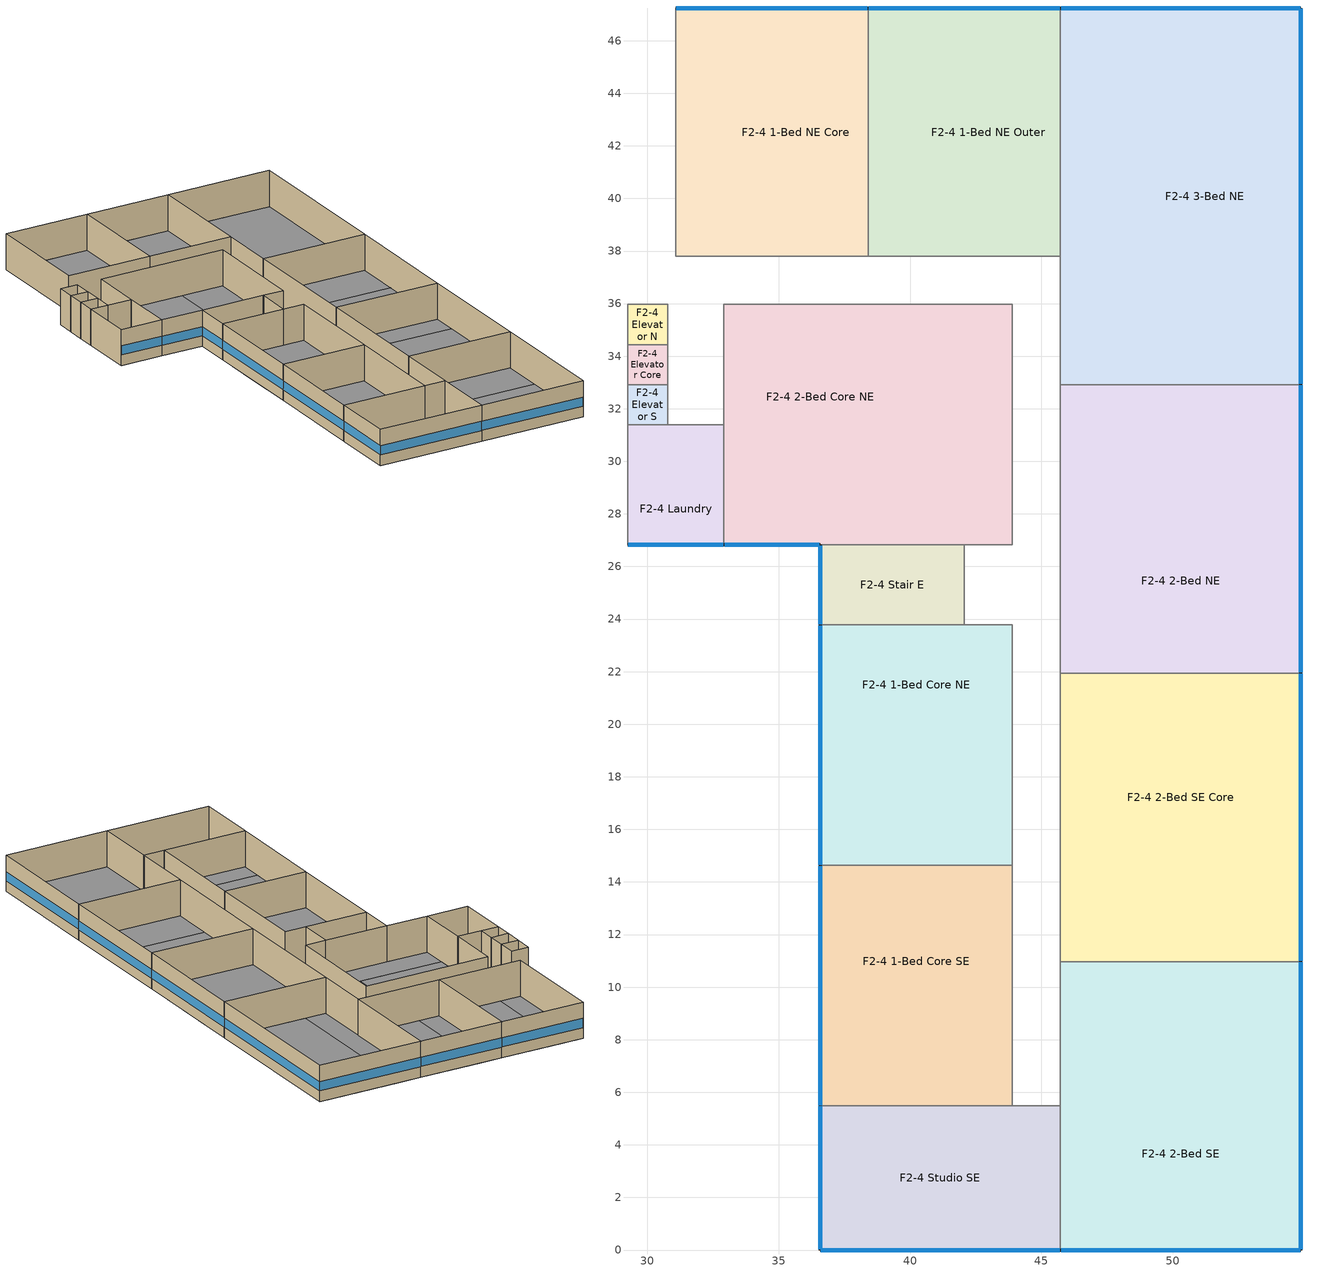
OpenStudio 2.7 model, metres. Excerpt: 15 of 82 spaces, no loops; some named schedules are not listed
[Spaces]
F2-4 Elevator S
 floor adiabatic (ResF2ConcreteInteriorFloor): 30.78,32.92 30.78,31.39 29.26,31.39 29.26,32.92 z3.05
 wall to F2-4 1-Bed Core N: 29.26,32.92 29.26,31.39 z3.05:6.1
 wall to F2-4 Corridor: 30.78,31.39 30.78,32.92 z3.05:6.1
 wall to F2-4 Elevator Core: 30.78,32.92 29.26,32.92 z3.05:6.1
 wall to F2-4 Laundry (WoodFramedInteriorWallU099): 29.26,31.39 30.78,31.39 z3.05:6.1
F2-4 Elevator Core
 floor adiabatic (ResF2ConcreteInteriorFloor): 30.78,34.44 30.78,32.92 29.26,32.92 29.26,34.44 z3.05
 wall to F2-4 1-Bed Core N: 29.26,34.44 29.26,32.92 z3.05:6.1
 wall to F2-4 Corridor: 30.78,32.92 30.78,34.44 z3.05:6.1
 wall to F2-4 Elevator N (WoodFramedInteriorWallU099): 30.78,34.44 29.26,34.44 z3.05:6.1
F2-4 Laundry
 floor adiabatic (ResF2ConcreteInteriorFloor): 32.92,31.39 32.92,26.82 29.26,26.82 29.26,28.96 30.78,28.96 30.78,31.39 z3.05; 30.78,31.39 30.78,28.96 29.26,28.96 29.26,31.39 z3.05
 wall outside (ResWoodWallU059): 29.26,26.82 32.92,26.82 z3.05:6.1
 wall to F2-4 1-Bed Core N: 29.26,31.39 29.26,26.82 z3.05:6.1
 wall to F2-4 2-Bed Core NE: 32.92,26.82 32.92,31.39 z3.05:6.1
 wall to F2-4 Corridor: 32.92,31.39 30.78,31.39 z3.05:6.1
 window (Res Fixed Window): 29.29,26.82 32.89,26.82 z3.95:4.71
F2-4 Elevator N
 floor adiabatic (ResF2ConcreteInteriorFloor): 30.78,35.97 30.78,34.44 29.26,34.44 29.26,35.97 z3.05
 wall to F2-4 1-Bed Core N: 29.26,35.97 29.26,34.44 z3.05:6.1
 wall to F2-4 Corridor: 30.78,34.44 30.78,35.97 29.26,35.97 z3.05:6.1
F2-4 1-Bed Core NE
 floor adiabatic (ResF2ConcreteInteriorFloor): 43.89,23.77 43.89,19.2 36.58,19.2 36.58,23.77 z3.05; 43.89,19.2 43.89,14.63 36.58,14.63 36.58,19.2 z3.05
 wall outside (ResWoodWallU059): 36.58,23.77 36.58,14.63 z3.05:6.1
 wall to F2-4 Corridor (WoodFramedInteriorWallU099): 43.89,14.63 43.89,23.77 42.06,23.77 z3.05:6.1
 wall to F2-4 Stair E (WoodFramedInteriorWallU099): 42.06,23.77 36.58,23.77 z3.05:6.1
 wall to F2-4 1-Bed Core SE (WoodFramedInteriorWallU099): 36.58,14.63 43.89,14.63 z3.05:6.1
 window (Res Fixed Window): 36.58,23.75 36.58,14.66 z3.95:4.72
F2-4 Stair E
 floor adiabatic (ResF2ConcreteInteriorFloor): 42.06,26.82 42.06,23.77 36.58,23.77 36.58,26.82 z3.05
 wall outside (ResWoodWallU059): 36.58,26.82 36.58,23.77 z3.05:6.1
 wall to F2-4 2-Bed Core NE: 42.06,26.82 36.58,26.82 z3.05:6.1
 wall to F2-4 Corridor: 42.06,23.77 42.06,26.82 z3.05:6.1
 window (Res Fixed Window): 36.58,26.8 36.58,23.8 z3.95:4.72
F2-4 1-Bed Core SE
 floor adiabatic (ResF2ConcreteInteriorFloor): 43.89,14.63 43.89,7.32 36.58,7.32 36.58,14.63 z3.05; 43.89,7.32 43.89,5.49 36.58,5.49 36.58,7.32 z3.05
 wall outside (ResWoodWallU059): 36.58,14.63 36.58,5.49 z3.05:6.1
 wall to F2-4 Corridor (WoodFramedInteriorWallU099): 43.89,5.49 43.89,14.63 z3.05:6.1
 wall to F2-4 Studio SE (WoodFramedInteriorWallU099): 36.58,5.49 43.89,5.49 z3.05:6.1
 window (Res Fixed Window): 36.58,14.61 36.58,5.51 z3.95:4.72
F2-4 Studio SE
 floor adiabatic (ResF2ConcreteInteriorFloor): 45.72,5.49 45.72,0 36.58,0 36.58,5.49 z3.05
 wall outside (ResWoodWallU059): 36.58,5.49 36.58,0 45.72,0 z3.05:6.1
 wall to F2-4 2-Bed SE: 45.72,0 45.72,5.49 z3.05:6.1
 wall to F2-4 Corridor: 45.72,5.49 43.89,5.49 z3.05:6.1
 window (Res Fixed Window): 36.58,5.46 36.58,0.03 / 36.6,0 45.69,0 z3.95:4.72
F2-4 1-Bed NE Core
 floor adiabatic (ResF2ConcreteInteriorFloor): 32.92,47.24 32.92,37.8 31.09,37.8 31.09,47.24 z3.05; 38.4,47.24 38.4,37.8 32.92,37.8 32.92,47.24 z3.05
 wall outside (ResWoodWallU059): 38.4,47.24 31.09,47.24 z3.05:6.1
 wall to F2-4 1-Bed N: 31.09,47.24 31.09,37.8 z3.05:6.1
 wall to F2-4 1-Bed NE Outer (WoodFramedInteriorWallU099): 38.4,37.8 38.4,47.24 z3.05:6.1
 wall to F2-4 Corridor (WoodFramedInteriorWallU099): 31.09,37.8 38.4,37.8 z3.05:6.1
 window (Res Fixed Window): 38.38,47.24 31.11,47.24 z3.95:4.72
F2-4 1-Bed NE Outer
 floor adiabatic (ResF2ConcreteInteriorFloor): 40.23,47.24 40.23,37.8 38.4,37.8 38.4,47.24 z3.05; 45.72,47.24 45.72,37.8 40.23,37.8 40.23,47.24 z3.05
 wall outside (ResWoodWallU059): 45.72,47.24 38.4,47.24 z3.05:6.1
 wall to F2-4 3-Bed NE (WoodFramedInteriorWallU099): 45.72,37.8 45.72,47.24 z3.05:6.1
 wall to F2-4 Corridor (WoodFramedInteriorWallU099): 38.4,37.8 45.72,37.8 z3.05:6.1
 window (Res Fixed Window): 45.69,47.24 38.43,47.24 z3.95:4.72
F2-4 3-Bed NE
 floor adiabatic (ResF2ConcreteInteriorFloor): 47.55,47.24 47.55,32.92 45.72,32.92 45.72,47.24 z3.05; 54.86,47.24 54.86,32.92 47.55,32.92 47.55,47.24 z3.05
 wall outside (ResWoodWallU059): 54.86,32.92 54.86,47.24 45.72,47.24 z3.05:6.1
 wall to F2-4 2-Bed NE: 45.72,32.92 54.86,32.92 z3.05:6.1
 wall to F2-4 Corridor (WoodFramedInteriorWallU099): 45.72,37.8 45.72,32.92 z3.05:6.1
 window (Res Fixed Window): 54.84,47.24 45.75,47.24 / 54.86,32.94 54.86,47.22 z3.95:4.72
F2-4 2-Bed Core NE
 floor adiabatic (ResF2ConcreteInteriorFloor): 43.89,35.97 43.89,28.96 40.23,28.96 40.23,35.97 z3.05; 43.89,28.96 43.89,26.82 32.92,26.82 32.92,28.96 z3.05; 40.23,35.97 40.23,28.96 32.92,28.96 32.92,35.97 z3.05
 wall outside (ResWoodWallU059): 32.92,26.82 36.58,26.82 z3.05:6.1
 wall to F2-4 Corridor (WoodFramedInteriorWallU099): 42.06,26.82 43.89,26.82 43.89,35.97 32.92,35.97 32.92,31.39 z3.05:6.1
 window (Res Fixed Window): 32.94,26.82 36.55,26.82 z3.95:4.71
F2-4 2-Bed NE
 floor adiabatic (ResF2ConcreteInteriorFloor): 47.55,32.92 47.55,28.96 45.72,28.96 45.72,32.92 z3.05; 54.86,28.96 54.86,21.95 45.72,21.95 45.72,28.96 z3.05; 54.86,32.92 54.86,28.96 47.55,28.96 47.55,32.92 z3.05
 wall outside (ResWoodWallU059): 54.86,21.95 54.86,32.92 z3.05:6.1
 wall to F2-4 Corridor (WoodFramedInteriorWallU099): 45.72,32.92 45.72,21.95 z3.05:6.1
 wall to F2-4 2-Bed SE Core (WoodFramedInteriorWallU099): 45.72,21.95 54.86,21.95 z3.05:6.1
 window (Res Fixed Window): 54.86,21.97 54.86,32.89 z3.95:4.72
F2-4 2-Bed SE Core
 floor adiabatic (ResF2ConcreteInteriorFloor): 54.86,14.63 54.86,10.97 45.72,10.97 45.72,14.63 z3.05; 54.86,19.81 54.86,14.63 45.72,14.63 45.72,19.81 z3.05
 floor adiabatic (ResWoodFramedTypicalInteriorFloor): 54.86,21.95 54.86,19.81 45.72,19.81 45.72,21.95 z3.05
 wall outside (ResWoodWallU059): 54.86,10.97 54.86,21.95 z3.05:6.1
 wall to F2-4 2-Bed SE: 45.72,10.97 54.86,10.97 z3.05:6.1
 wall to F2-4 Corridor (WoodFramedInteriorWallU099): 45.72,21.95 45.72,10.97 z3.05:6.1
 window (Res Fixed Window): 54.86,11 54.86,21.92 z3.95:4.72
F2-4 2-Bed SE
 floor adiabatic (ResF2ConcreteInteriorFloor): 54.86,7.32 54.86,0 45.72,0 45.72,7.32 z3.05; 54.86,10.97 54.86,7.32 45.72,7.32 45.72,10.97 z3.05
 wall outside (ResWoodWallU059): 45.72,0 54.86,0 54.86,10.97 z3.05:6.1
 wall to F2-4 Corridor (WoodFramedInteriorWallU099): 45.72,10.97 45.72,5.49 z3.05:6.1
 window (Res Fixed Window): 45.75,0 54.84,0 / 54.86,0.03 54.86,10.95 z3.95:4.72
[Site]
SANTA-MARIA-PUBLIC-ARPT Design_Conditions: Latitude {deg}=34.92; Longitude {deg}=-120.47; Time Zone {hr}=-8; Elevation {m}=77.1144
[SizingPeriod:DesignDay] Barometric Pressure {Pa}=100403; Sky Clearness=0; Rain Indicator=0; Snow Indicator=0; Day of Month=21; Daylight Saving Time Indicator=0; Dry-Bulb Temperature Range Modifier Type=DefaultMultipliers
Name | Maximum Dry-Bulb Temperature {C} | Daily Dry-Bulb Temperature Range {deltaC} | Humidity Indicating Conditions at Maximum Dry-Bulb | Wind Speed {m/s} | Wind Direction {deg} | Month | Day Type | Humidity Indicating Type | Solar Model Indicator | ASHRAE Taub | ASHRAE Taud
SANTA-MARIA-PUBLIC-ARPT Ann Htg 99.6% Condns DB | 0.8 | 0 | 0.8 | 1.6 | 90 | 1 | WinterDesignDay | Wetbulb | ASHRAEClearSky
SANTA-MARIA-PUBLIC-ARPT Ann Clg 0.4% Condns DB=>MCWB | 28.9 | 10.3 | 16.4 | 4.6 | 292 | 8 | SummerDesignDay | Wetbulb | ASHRAETau | 0.371 | 2.414
SANTA-MARIA-PUBLIC-ARPT Ann Clg 0.4% Condns DP=>MCDB | 20.9 | 10.3 | 16.7 | 4.3 | 292 | 8 | SummerDesignDay | Dewpoint | ASHRAETau | 0.371 | 2.414
SANTA-MARIA-PUBLIC-ARPT JUN Clg 0.4% Condns DB=>MCWB | 31.7 | 10.6 | 17 | 6.2 | 292 | 6 | SummerDesignDay | Wetbulb | ASHRAETau | 0.354 | 2.481
[Site:WaterMainsTemperature]
Calculation Method=Schedule; Temperature Schedule=WaterMainCZ05
[Building]
Building 1: North Axis {deg}=0
[Material]
Name | Roughness | Thickness {m} | Conductivity {W/m-K} | Density {kg/m3} | Specific Heat {J/kg-K} | Thermal Absorptance | Solar Absorptance | Visible Absorptance
Gypsum Board - 1/2 in.; Gypsum Board - 1/2 in. 2; Gypsum Board - 1/2 in. 4 | MediumRough | 0.0127 | 0.158656 | 640.739 | 1130.436 | 0.9 | 0.7 | 0.8
Gypsum Board - 5/8 in. | Smooth | 0.016002 | 0.158656 | 640.739 | 1130.436 | 0.9 | 0.7 | 0.8
Stucco - 7/8 in. | MediumRough | 0.022352 | 0.700948 | 1855.1 | 837.36 | 0.9 | 0.7 | 0.8
Plywood - 5/8 in.; Plywood - 5/8 in. 2; Plywood - 5/8 in. 3 | Smooth | 0.016002 | 0.11544 | 480.554 | 1884.06
Compliance Insulation R1.54 | Smooth | 0.00624291 | 0.0230188 | 16.0185 | 1130.436
Concrete - 140 lb/ft3 - 4 in. | Smooth | 0.1016 | 1.9514 | 2239.06 | 921.096
Carpet - 3/4 in. 1; Carpet - 3/4 in. 2 | Smooth | 0.01905 | 0.0455183 | 288.332 | 1381.644 | 0.9 | 0.7 | 0.8
[Material:NoMass] Roughness=Smooth
Name | Thermal Resistance {m2-K/W}
WoodFrameWall16inOC R11.25 | 1.26865
WoodFloor16inOCCavInsR0 | 0.162021
WoodFrameWall16inOCCavInsR5 | 0.898917
[Construction]
ResWoodWallU059: Stucco - 7/8 in., Plywood - 5/8 in., Compliance Insulation R1.54, WoodFrameWall16inOCCavInsR5, Gypsum Board - 5/8 in.
WoodFramedInteriorWallU099: Gypsum Board - 1/2 in., WoodFrameWall16inOC R11.25, Gypsum Board - 1/2 in.
ResWoodFramedTypicalInteriorFloor: Gypsum Board - 1/2 in. 2, WoodFloor16inOCCavInsR0, Plywood - 5/8 in. 2, Carpet - 3/4 in. 1
ResF2ConcreteInteriorFloor: Gypsum Board - 1/2 in. 4, Concrete - 140 lb/ft3 - 4 in., Plywood - 5/8 in. 3, Carpet - 3/4 in. 2
Res Fixed Window: Res Fixed Window Material
[WindowMaterial:SimpleGlazingSystem]
Res Fixed Window Material: U-Factor {W/m2-K}=2.04417; Solar Heat Gain Coefficient=0.25; Visible Transmittance=0.42
[Space] Building Story=Building Story Residential Floors 2-4
Name | Thermal Zone | Design Specification Outdoor Air Object
F2-4 1-Bed Core NE; F2-4 1-Bed Core SE | Thermal Zone: F2-4 1-Bed Core East | Thermal Zone: F2-4 1-Bed Core East Design Specification Outdoor Air
F2-4 1-Bed NE Core; F2-4 1-Bed NE Outer | Thermal Zone: F2-4 1-Bed North | Thermal Zone: F2-4 1-Bed North Design Specification Outdoor Air
F2-4 2-Bed Core NE | Thermal Zone: F2-4 2-Bed Core NE-NW | Thermal Zone: F2-4 2-Bed Core NE-NW Design Specification Outdoor Air
F2-4 2-Bed NE; F2-4 2-Bed SE; F2-4 2-Bed SE Core | Thermal Zone: F2-4 2-Bed East | Thermal Zone: F2-4 2-Bed East Design Specification Outdoor Air
F2-4 3-Bed NE | Thermal Zone: F2-4 3-Bed NE | Thermal Zone: F2-4 3-Bed NE Design Specification Outdoor Air
F2-4 Elevator Core; F2-4 Elevator N; F2-4 Elevator S; F2-4 Laundry; F2-4 Stair E | Thermal Zone: F2-4 Corridor | Thermal Zone: F2-4 Corridor Design Specification Outdoor Air
F2-4 Studio SE | Thermal Zone: F2-4 Studio SE | Thermal Zone: F2-4 Studio SE Design Specification Outdoor Air
[ThermalZone] Multiplier=3; Use Ideal Air Loads=No
Name | Thermostat
Thermal Zone: F2-4 1-Bed Core East | Thermal Zone: F2-4 1-Bed Core East Thermostat
Thermal Zone: F2-4 1-Bed North | Thermal Zone: F2-4 1-Bed North Thermostat
Thermal Zone: F2-4 2-Bed Core NE-NW | Thermal Zone: F2-4 2-Bed Core NE-NW Thermostat
Thermal Zone: F2-4 2-Bed East | Thermal Zone: F2-4 2-Bed East Thermostat
Thermal Zone: F2-4 3-Bed NE | Thermal Zone: F2-4 3-Bed NE Thermostat
Thermal Zone: F2-4 Studio SE | Thermal Zone: F2-4 Studio SE Thermostat
Thermal Zone: F2-4 Corridor | Thermal Zone: F2-4 Corridor Thermostat
[BuildingStory]
Building Story Residential Floors 2-4
[People:Definition] Number of People Calculation Method=People/Area; Fraction Radiant=0.3
Name | People per Space Floor Area {person/m2} | Sensible Heat Fraction
F2-4 1-Bed Core NE People Definition; F2-4 1-Bed Core SE People Definition; F2-4 2-Bed Core NE People Definition; F2-4 2-Bed NE People Definition; F2-4 2-Bed SE People Definition; F2-4 2-Bed SE Core People Definition | 0.0298998 | 0.6125
F2-4 1-Bed NE Core People Definition; F2-4 1-Bed NE Outer People Definition | 0.0289352 | 0.6125
F2-4 3-Bed NE People Definition | 0.0305359 | 0.6125
F2-4 Elevator Core People Definition; F2-4 Elevator N People Definition; F2-4 Elevator S People Definition | 0.0161459 | 0.5
F2-4 Laundry People Definition; F2-4 Stair E People Definition | 0.0538196 | 0.5
F2-4 Studio SE People Definition | 0.0398663 | 0.6125
[People] Multiplier=1
Name | People Definition | Space or SpaceType | Number of People Schedule | Activity Level Schedule
F2-4 1-Bed Core NE People | F2-4 1-Bed Core NE People Definition | F2-4 1-Bed Core NE | ResidentialLivingOccupancy | F2-4 1-Bed Core NE People Activity Level
F2-4 1-Bed Core SE People | F2-4 1-Bed Core SE People Definition | F2-4 1-Bed Core SE | ResidentialLivingOccupancy | F2-4 1-Bed Core SE People Activity Level
F2-4 1-Bed NE Core People | F2-4 1-Bed NE Core People Definition | F2-4 1-Bed NE Core | ResidentialLivingOccupancy | F2-4 1-Bed NE Core People Activity Level
F2-4 1-Bed NE Outer People | F2-4 1-Bed NE Outer People Definition | F2-4 1-Bed NE Outer | ResidentialLivingOccupancy | F2-4 1-Bed NE Outer People Activity Level
F2-4 2-Bed Core NE People | F2-4 2-Bed Core NE People Definition | F2-4 2-Bed Core NE | ResidentialLivingOccupancy | F2-4 2-Bed Core NE People Activity Level
F2-4 2-Bed NE People | F2-4 2-Bed NE People Definition | F2-4 2-Bed NE | ResidentialLivingOccupancy | F2-4 2-Bed NE People Activity Level
F2-4 2-Bed SE People | F2-4 2-Bed SE People Definition | F2-4 2-Bed SE | ResidentialLivingOccupancy | F2-4 2-Bed SE People Activity Level
F2-4 2-Bed SE Core People | F2-4 2-Bed SE Core People Definition | F2-4 2-Bed SE Core | ResidentialLivingOccupancy | F2-4 2-Bed SE Core People Activity Level
F2-4 3-Bed NE People | F2-4 3-Bed NE People Definition | F2-4 3-Bed NE | ResidentialLivingOccupancy | F2-4 3-Bed NE People Activity Level
F2-4 Elevator Core People | F2-4 Elevator Core People Definition | F2-4 Elevator Core | OfficeOccupancy | F2-4 Elevator Core People Activity Level
F2-4 Elevator N People | F2-4 Elevator N People Definition | F2-4 Elevator N | OfficeOccupancy | F2-4 Elevator N People Activity Level
F2-4 Elevator S People | F2-4 Elevator S People Definition | F2-4 Elevator S | OfficeOccupancy | F2-4 Elevator S People Activity Level
F2-4 Laundry People | F2-4 Laundry People Definition | F2-4 Laundry | OfficeOccupancy | F2-4 Laundry People Activity Level
F2-4 Stair E People | F2-4 Stair E People Definition | F2-4 Stair E | OfficeOccupancy | F2-4 Stair E People Activity Level
F2-4 Studio SE People | F2-4 Studio SE People Definition | F2-4 Studio SE | ResidentialLivingOccupancy | F2-4 Studio SE People Activity Level
[SpaceInfiltration:DesignFlowRate] Temperature Term Coefficient=0; Velocity Squared Term Coefficient=0
Name | Space or SpaceType | Schedule | Design Flow Rate Calculation Method | Flow per Exterior Surface Area {m3/s-m2} | Constant Term Coefficient | Velocity Term Coefficient | Design Flow Rate {m3/s}
F2-4 1-Bed Core NE Space Infiltration Design Flow Rate 1 | F2-4 1-Bed Core NE | ResidentialLivingInfiltration | Flow/ExteriorWallArea | 0.000227584 | 0 | 0.224052
F2-4 1-Bed Core NE Space Infiltration Design Flow Rate 2 | F2-4 1-Bed Core NE | ResidentialLivingHVACAvail | Flow/Space |  | 1 | 0 | 0.0172733
F2-4 1-Bed Core SE Space Infiltration Design Flow Rate 1 | F2-4 1-Bed Core SE | ResidentialLivingInfiltration | Flow/ExteriorWallArea | 0.000227584 | 0 | 0.224052
F2-4 1-Bed Core SE Space Infiltration Design Flow Rate 2 | F2-4 1-Bed Core SE | ResidentialLivingHVACAvail | Flow/Space |  | 1 | 0 | 0.0172733
F2-4 1-Bed NE Core Space Infiltration Design Flow Rate 1 | F2-4 1-Bed NE Core | ResidentialLivingInfiltration | Flow/ExteriorWallArea | 0.000227584 | 0 | 0.224052
F2-4 1-Bed NE Core Space Infiltration Design Flow Rate 2 | F2-4 1-Bed NE Core | ResidentialLivingHVACAvail | Flow/Space |  | 1 | 0 | 0.0176131
F2-4 1-Bed NE Outer Space Infiltration Design Flow Rate 1 | F2-4 1-Bed NE Outer | ResidentialLivingInfiltration | Flow/ExteriorWallArea | 0.000227584 | 0 | 0.224052
F2-4 1-Bed NE Outer Space Infiltration Design Flow Rate 2 | F2-4 1-Bed NE Outer | ResidentialLivingHVACAvail | Flow/Space |  | 1 | 0 | 0.0176131
F2-4 2-Bed Core NE Space Infiltration Design Flow Rate 1 | F2-4 2-Bed Core NE | ResidentialLivingInfiltration | Flow/ExteriorWallArea | 0.000227584 | 0 | 0.224052
F2-4 2-Bed Core NE Space Infiltration Design Flow Rate 2 | F2-4 2-Bed Core NE | ResidentialLivingHVACAvail | Flow/Space |  | 1 | 0 | 0.0259099
F2-4 2-Bed NE Space Infiltration Design Flow Rate 1 | F2-4 2-Bed NE | ResidentialLivingInfiltration | Flow/ExteriorWallArea | 0.000227584 | 0 | 0.224052
F2-4 2-Bed NE Space Infiltration Design Flow Rate 2 | F2-4 2-Bed NE | ResidentialLivingHVACAvail | Flow/Space |  | 1 | 0 | 0.0259099
F2-4 2-Bed SE Space Infiltration Design Flow Rate 1 | F2-4 2-Bed SE | ResidentialLivingInfiltration | Flow/ExteriorWallArea | 0.000227584 | 0 | 0.224052
F2-4 2-Bed SE Space Infiltration Design Flow Rate 2 | F2-4 2-Bed SE | ResidentialLivingHVACAvail | Flow/Space |  | 1 | 0 | 0.0259099
F2-4 2-Bed SE Core Space Infiltration Design Flow Rate 1 | F2-4 2-Bed SE Core | ResidentialLivingInfiltration | Flow/ExteriorWallArea | 0.000227584 | 0 | 0.224052
F2-4 2-Bed SE Core Space Infiltration Design Flow Rate 2 | F2-4 2-Bed SE Core | ResidentialLivingHVACAvail | Flow/Space |  | 1 | 0 | 0.0259099
F2-4 3-Bed NE Space Infiltration Design Flow Rate 1 | F2-4 3-Bed NE | ResidentialLivingInfiltration | Flow/ExteriorWallArea | 0.000227584 | 0 | 0.224052
F2-4 3-Bed NE Space Infiltration Design Flow Rate 2 | F2-4 3-Bed NE | ResidentialLivingHVACAvail | Flow/Space |  | 1 | 0 | 0.0341218
F2-4 Elevator Core Space Infiltration Design Flow Rate 1 | F2-4 Elevator Core | On | Flow/ExteriorWallArea | 0.000227584 | 0 | 0.224052
F2-4 Elevator N Space Infiltration Design Flow Rate 1 | F2-4 Elevator N | On | Flow/ExteriorWallArea | 0.000227584 | 0 | 0.224052
F2-4 Elevator S Space Infiltration Design Flow Rate 1 | F2-4 Elevator S | On | Flow/ExteriorWallArea | 0.000227584 | 0 | 0.224052
F2-4 Laundry Space Infiltration Design Flow Rate 1 | F2-4 Laundry | On | Flow/ExteriorWallArea | 0.000227584 | 0 | 0.224052
F2-4 Stair E Space Infiltration Design Flow Rate 1 | F2-4 Stair E | OfficeInfiltration | Flow/ExteriorWallArea | 0.000227584 | 0 | 0.224052
F2-4 Studio SE Space Infiltration Design Flow Rate 1 | F2-4 Studio SE | ResidentialLivingInfiltration | Flow/ExteriorWallArea | 0.000227584 | 0 | 0.224052
F2-4 Studio SE Space Infiltration Design Flow Rate 2 | F2-4 Studio SE | ResidentialLivingHVACAvail | Flow/Space |  | 1 | 0 | 0.0147248
[Lights:Definition] Design Level Calculation Method=Watts/Area; Fraction Radiant=0.58; Return Air Fraction=0
Name | Watts per Space Floor Area {W/m2}
F2-4 1-Bed Core NE Non-Regulated Lights Definition; F2-4 1-Bed Core SE Non-Regulated Lights Definition; F2-4 1-Bed NE Core Non-Regulated Lights Definition; F2-4 1-Bed NE Outer Non-Regulated Lights Definition; F2-4 2-Bed Core NE Non-Regulated Lights Definition; F2-4 2-Bed NE Non-Regulated Lights Definition; F2-4 2-Bed SE Non-Regulated Lights Definition; F2-4 2-Bed SE Core Non-Regulated Lights Definition; F2-4 3-Bed NE Non-Regulated Lights Definition; F2-4 Stair E Regulated Lights Definition; F2-4 Studio SE Non-Regulated Lights Definition | 5.38196
F2-4 Elevator Core Regulated Lights Definition; F2-4 Elevator N Regulated Lights Definition; F2-4 Elevator S Regulated Lights Definition | 4.30556
F2-4 Laundry Regulated Lights Definition | 4.84376
[Lights] Fraction Replaceable=1
Name | Lights Definition | Space or SpaceType | Schedule
F2-4 1-Bed Core NE Non-Regulated Lights | F2-4 1-Bed Core NE Non-Regulated Lights Definition | F2-4 1-Bed Core NE | ResidentialLivingLights
F2-4 1-Bed Core SE Non-Regulated Lights | F2-4 1-Bed Core SE Non-Regulated Lights Definition | F2-4 1-Bed Core SE | ResidentialLivingLights
F2-4 1-Bed NE Core Non-Regulated Lights | F2-4 1-Bed NE Core Non-Regulated Lights Definition | F2-4 1-Bed NE Core | ResidentialLivingLights
F2-4 1-Bed NE Outer Non-Regulated Lights | F2-4 1-Bed NE Outer Non-Regulated Lights Definition | F2-4 1-Bed NE Outer | ResidentialLivingLights
F2-4 2-Bed Core NE Non-Regulated Lights | F2-4 2-Bed Core NE Non-Regulated Lights Definition | F2-4 2-Bed Core NE | ResidentialLivingLights
F2-4 2-Bed NE Non-Regulated Lights | F2-4 2-Bed NE Non-Regulated Lights Definition | F2-4 2-Bed NE | ResidentialLivingLights
F2-4 2-Bed SE Non-Regulated Lights | F2-4 2-Bed SE Non-Regulated Lights Definition | F2-4 2-Bed SE | ResidentialLivingLights
F2-4 2-Bed SE Core Non-Regulated Lights | F2-4 2-Bed SE Core Non-Regulated Lights Definition | F2-4 2-Bed SE Core | ResidentialLivingLights
F2-4 3-Bed NE Non-Regulated Lights | F2-4 3-Bed NE Non-Regulated Lights Definition | F2-4 3-Bed NE | ResidentialLivingLights
F2-4 Elevator Core Regulated Lights | F2-4 Elevator Core Regulated Lights Definition | F2-4 Elevator Core | OfficeLights
F2-4 Elevator N Regulated Lights | F2-4 Elevator N Regulated Lights Definition | F2-4 Elevator N | OfficeLights
F2-4 Elevator S Regulated Lights | F2-4 Elevator S Regulated Lights Definition | F2-4 Elevator S | OfficeLights
F2-4 Laundry Regulated Lights | F2-4 Laundry Regulated Lights Definition | F2-4 Laundry | OfficeLights
F2-4 Stair E Regulated Lights | F2-4 Stair E Regulated Lights Definition | F2-4 Stair E | OfficeLights
F2-4 Studio SE Non-Regulated Lights | F2-4 Studio SE Non-Regulated Lights Definition | F2-4 Studio SE | ResidentialLivingLights
[ElectricEquipment:Definition] Design Level Calculation Method=Watts/Area; Fraction Latent=0; Fraction Radiant=0.2; Fraction Lost=0
Name | Watts per Space Floor Area {W/m2}
F2-4 1-Bed Core NE Recepticle Loads Definition; F2-4 1-Bed Core SE Recepticle Loads Definition; F2-4 1-Bed NE Core Recepticle Loads Definition; F2-4 1-Bed NE Outer Recepticle Loads Definition; F2-4 2-Bed Core NE Recepticle Loads Definition; F2-4 2-Bed NE Recepticle Loads Definition; F2-4 2-Bed SE Recepticle Loads Definition; F2-4 2-Bed SE Core Recepticle Loads Definition; F2-4 3-Bed NE Recepticle Loads Definition; F2-4 Studio SE Recepticle Loads Definition | 5.38196
F2-4 Elevator Core Recepticle Loads Definition; F2-4 Elevator N Recepticle Loads Definition; F2-4 Elevator S Recepticle Loads Definition; F2-4 Laundry Recepticle Loads Definition | 32.2917
[ElectricEquipment]
Name | Electric Equipment Definition | Space or SpaceType | Schedule
F2-4 1-Bed Core NE Recepticle Loads | F2-4 1-Bed Core NE Recepticle Loads Definition | F2-4 1-Bed Core NE | ResidentialLivingReceptacle
F2-4 1-Bed Core SE Recepticle Loads | F2-4 1-Bed Core SE Recepticle Loads Definition | F2-4 1-Bed Core SE | ResidentialLivingReceptacle
F2-4 1-Bed NE Core Recepticle Loads | F2-4 1-Bed NE Core Recepticle Loads Definition | F2-4 1-Bed NE Core | ResidentialLivingReceptacle
F2-4 1-Bed NE Outer Recepticle Loads | F2-4 1-Bed NE Outer Recepticle Loads Definition | F2-4 1-Bed NE Outer | ResidentialLivingReceptacle
F2-4 2-Bed Core NE Recepticle Loads | F2-4 2-Bed Core NE Recepticle Loads Definition | F2-4 2-Bed Core NE | ResidentialLivingReceptacle
F2-4 2-Bed NE Recepticle Loads | F2-4 2-Bed NE Recepticle Loads Definition | F2-4 2-Bed NE | ResidentialLivingReceptacle
F2-4 2-Bed SE Recepticle Loads | F2-4 2-Bed SE Recepticle Loads Definition | F2-4 2-Bed SE | ResidentialLivingReceptacle
F2-4 2-Bed SE Core Recepticle Loads | F2-4 2-Bed SE Core Recepticle Loads Definition | F2-4 2-Bed SE Core | ResidentialLivingReceptacle
F2-4 3-Bed NE Recepticle Loads | F2-4 3-Bed NE Recepticle Loads Definition | F2-4 3-Bed NE | ResidentialLivingReceptacle
F2-4 Elevator Core Recepticle Loads | F2-4 Elevator Core Recepticle Loads Definition | F2-4 Elevator Core | OfficeReceptacle
F2-4 Elevator N Recepticle Loads | F2-4 Elevator N Recepticle Loads Definition | F2-4 Elevator N | OfficeReceptacle
F2-4 Elevator S Recepticle Loads | F2-4 Elevator S Recepticle Loads Definition | F2-4 Elevator S | OfficeReceptacle
F2-4 Laundry Recepticle Loads | F2-4 Laundry Recepticle Loads Definition | F2-4 Laundry | OfficeReceptacle
F2-4 Studio SE Recepticle Loads | F2-4 Studio SE Recepticle Loads Definition | F2-4 Studio SE | ResidentialLivingReceptacle
[GasEquipment:Definition] Design Level Calculation Method=Watts/Area; Fraction Latent=0; Fraction Radiant=0.15; Fraction Lost=0.85
Name | Watts per Space Floor Area {W/m2}
F2-4 1-Bed Core NE Gas Equipment Loads Definition; F2-4 1-Bed Core SE Gas Equipment Loads Definition; F2-4 1-Bed NE Core Gas Equipment Loads Definition; F2-4 1-Bed NE Outer Gas Equipment Loads Definition; F2-4 2-Bed Core NE Gas Equipment Loads Definition; F2-4 2-Bed NE Gas Equipment Loads Definition; F2-4 2-Bed SE Gas Equipment Loads Definition; F2-4 2-Bed SE Core Gas Equipment Loads Definition; F2-4 3-Bed NE Gas Equipment Loads Definition; F2-4 Studio SE Gas Equipment Loads Definition | 2.15269
F2-4 Laundry Gas Equipment Loads Definition | 2.36796
[GasEquipment]
Name | Gas Equipment Definition | Space or SpaceType | Schedule
F2-4 1-Bed Core NE Gas Equipment Loads | F2-4 1-Bed Core NE Gas Equipment Loads Definition | F2-4 1-Bed Core NE | ResidentialLivingGasEquip
F2-4 1-Bed Core SE Gas Equipment Loads | F2-4 1-Bed Core SE Gas Equipment Loads Definition | F2-4 1-Bed Core SE | ResidentialLivingGasEquip
F2-4 1-Bed NE Core Gas Equipment Loads | F2-4 1-Bed NE Core Gas Equipment Loads Definition | F2-4 1-Bed NE Core | ResidentialLivingGasEquip
F2-4 1-Bed NE Outer Gas Equipment Loads | F2-4 1-Bed NE Outer Gas Equipment Loads Definition | F2-4 1-Bed NE Outer | ResidentialLivingGasEquip
F2-4 2-Bed Core NE Gas Equipment Loads | F2-4 2-Bed Core NE Gas Equipment Loads Definition | F2-4 2-Bed Core NE | ResidentialLivingGasEquip
F2-4 2-Bed NE Gas Equipment Loads | F2-4 2-Bed NE Gas Equipment Loads Definition | F2-4 2-Bed NE | ResidentialLivingGasEquip
F2-4 2-Bed SE Gas Equipment Loads | F2-4 2-Bed SE Gas Equipment Loads Definition | F2-4 2-Bed SE | ResidentialLivingGasEquip
F2-4 2-Bed SE Core Gas Equipment Loads | F2-4 2-Bed SE Core Gas Equipment Loads Definition | F2-4 2-Bed SE Core | ResidentialLivingGasEquip
F2-4 3-Bed NE Gas Equipment Loads | F2-4 3-Bed NE Gas Equipment Loads Definition | F2-4 3-Bed NE | ResidentialLivingGasEquip
F2-4 Laundry Gas Equipment Loads | F2-4 Laundry Gas Equipment Loads Definition | F2-4 Laundry | OfficeGasEquip
F2-4 Studio SE Gas Equipment Loads | F2-4 Studio SE Gas Equipment Loads Definition | F2-4 Studio SE | ResidentialLivingGasEquip
[ThermostatSetpoint:DualSetpoint]
Name | Heating Setpoint Temperature Schedule | Cooling Setpoint Temperature Schedule
Thermal Zone: F2-4 1-Bed Core East Thermostat; Thermal Zone: F2-4 1-Bed North Thermostat; Thermal Zone: F2-4 2-Bed Core NE-NW Thermostat; Thermal Zone: F2-4 2-Bed East Thermostat; Thermal Zone: F2-4 3-Bed NE Thermostat; Thermal Zone: F2-4 Studio SE Thermostat | ResidentialLivingHtgSetpt | ResidentialLivingClgSetpt
Thermal Zone: F2-4 Corridor Thermostat | OfficeHtgSetpt | OfficeClgSetpt
[DesignSpecification:OutdoorAir] Outdoor Air Method=Maximum; Outdoor Air Flow per Person {m3/s-person}=0
Name | Outdoor Air Flow per Floor Area {m3/s-m2}
Thermal Zone: F2-4 1-Bed Core East Design Specification Outdoor Air; Thermal Zone: F2-4 1-Bed North Design Specification Outdoor Air; Thermal Zone: F2-4 2-Bed Core NE-NW Design Specification Outdoor Air; Thermal Zone: F2-4 2-Bed East Design Specification Outdoor Air; Thermal Zone: F2-4 3-Bed NE Design Specification Outdoor Air; Thermal Zone: F2-4 Studio SE Design Specification Outdoor Air | 0
Thermal Zone: F2-4 Corridor Design Specification Outdoor Air | 0.000741294
[Schedule:Day]
WaterMainCZ05Jan: 1, 0, 11.1667, 2, 0, 11.1667, 3, 0, 11.1667, 4, 0, 11.1667, 5, 0, 11.1667, 6, 0, 11.1667, 7, 0, 11.1667, 8, 0, 11.1667, 9, 0, 11.1667, 10, 0, 11.1667, 11, 0, 11.1667, 12, 0, 11.1667, 13, 0, 11.1667, 14, 0, 11.1667, 15, 0, 11.1667, 16, 0, 11.1667, 17, 0, 11.1667, 18, 0, 11.1667, 19, 0, 11.1667, 20, 0, 11.1667, 21, 0, 11.1667, 22, 0, 11.1667, 23, 0, 11.1667, 24, 0, 11.1667
OnDay; AllOnHVACAvailDay; ResidentialLivingHVACAvailSun; ResidentialLivingHVACAvailWD; ResidentialLivingHVACAvailSat: 1, 0, 1, 2, 0, 1, 3, 0, 1, 4, 0, 1, 5, 0, 1, 6, 0, 1, 7, 0, 1, 8, 0, 1, 9, 0, 1, 10, 0, 1, 11, 0, 1, 12, 0, 1, 13, 0, 1, 14, 0, 1, 15, 0, 1, 16, 0, 1, 17, 0, 1, 18, 0, 1, 19, 0, 1, 20, 0, 1, 21, 0, 1, 22, 0, 1, 23, 0, 1, 24, 0, 1
OffDay; OfficeGasEquipSun: 1, 0, 0, 2, 0, 0, 3, 0, 0, 4, 0, 0, 5, 0, 0, 6, 0, 0, 7, 0, 0, 8, 0, 0, 9, 0, 0, 10, 0, 0, 11, 0, 0, 12, 0, 0, 13, 0, 0, 14, 0, 0, 15, 0, 0, 16, 0, 0, 17, 0, 0, 18, 0, 0, 19, 0, 0, 20, 0, 0, 21, 0, 0, 22, 0, 0, 23, 0, 0, 24, 0, 0
ResidentialLivingOccupancySun; ResidentialLivingOccupancyWD; ResidentialLivingOccupancySat: 1, 0, 0.9, 2, 0, 0.9, 3, 0, 0.9, 4, 0, 0.9, 5, 0, 0.9, 6, 0, 0.9, 7, 0, 0.7, 8, 0, 0.4, 9, 0, 0.4, 10, 0, 0.2, 11, 0, 0.2, 12, 0, 0.2, 13, 0, 0.2, 14, 0, 0.2, 15, 0, 0.2, 16, 0, 0.3, 17, 0, 0.5, 18, 0, 0.5, 19, 0, 0.5, 20, 0, 0.7, 21, 0, 0.7, 22, 0, 0.8, 23, 0, 0.9, 24, 0, 0.9
OfficeOccupancySun: 1, 0, 0, 2, 0, 0, 3, 0, 0, 4, 0, 0, 5, 0, 0, 6, 0, 0, 7, 0, 0.05, 8, 0, 0.05, 9, 0, 0.05, 10, 0, 0.05, 11, 0, 0.05, 12, 0, 0.05, 13, 0, 0.05, 14, 0, 0.05, 15, 0, 0.05, 16, 0, 0.05, 17, 0, 0.05, 18, 0, 0.05, 19, 0, 0, 20, 0, 0, 21, 0, 0, 22, 0, 0, 23, 0, 0, 24, 0, 0
OfficeOccupancyWD: 1, 0, 0, 2, 0, 0, 3, 0, 0, 4, 0, 0, 5, 0, 0, 6, 0, 0, 7, 0, 0.1, 8, 0, 0.2, 9, 0, 0.95, 10, 0, 0.95, 11, 0, 0.95, 12, 0, 0.95, 13, 0, 0.5, 14, 0, 0.95, 15, 0, 0.95, 16, 0, 0.95, 17, 0, 0.95, 18, 0, 0.3, 19, 0, 0.1, 20, 0, 0.1, 21, 0, 0.1, 22, 0, 0.1, 23, 0, 0.05, 24, 0, 0.05
OfficeOccupancySat: 1, 0, 0, 2, 0, 0, 3, 0, 0, 4, 0, 0, 5, 0, 0, 6, 0, 0, 7, 0, 0.1, 8, 0, 0.1, 9, 0, 0.3, 10, 0, 0.3, 11, 0, 0.3, 12, 0, 0.3, 13, 0, 0.1, 14, 0, 0.1, 15, 0, 0.1, 16, 0, 0.1, 17, 0, 0.1, 18, 0, 0.05, 19, 0, 0.05, 20, 0, 0, 21, 0, 0, 22, 0, 0, 23, 0, 0, 24, 0, 0
ResidentialLivingReceptacleSun; ResidentialLivingReceptacleWD; ResidentialLivingReceptacleSat; ResidentialLivingLightsSun; ResidentialLivingLightsWD; ResidentialLivingLightsSat: 1, 0, 0.1, 2, 0, 0.1, 3, 0, 0.1, 4, 0, 0.1, 5, 0, 0.1, 6, 0, 0.3, 7, 0, 0.45, 8, 0, 0.45, 9, 0, 0.45, 10, 0, 0.45, 11, 0, 0.3, 12, 0, 0.3, 13, 0, 0.3, 14, 0, 0.3, 15, 0, 0.3, 16, 0, 0.3, 17, 0, 0.3, 18, 0, 0.3, 19, 0, 0.6, 20, 0, 0.8, 21, 0, 0.9, 22, 0, 0.8, 23, 0, 0.6, 24, 0, 0.3
OfficeReceptacleSun; OfficeLightsSun: 1, 0, 0.05, 2, 0, 0.05, 3, 0, 0.05, 4, 0, 0.05, 5, 0, 0.05, 6, 0, 0.05, 7, 0, 0.05, 8, 0, 0.05, 9, 0, 0.05, 10, 0, 0.05, 11, 0, 0.05, 12, 0, 0.05, 13, 0, 0.05, 14, 0, 0.05, 15, 0, 0.05, 16, 0, 0.05, 17, 0, 0.05, 18, 0, 0.05, 19, 0, 0.05, 20, 0, 0.05, 21, 0, 0.05, 22, 0, 0.05, 23, 0, 0.05, 24, 0, 0.05
OfficeReceptacleWD: 1, 0, 0.05, 2, 0, 0.05, 3, 0, 0.05, 4, 0, 0.05, 5, 0, 0.05, 6, 0, 0.1, 7, 0, 0.1, 8, 0, 0.3, 9, 0, 0.9, 10, 0, 0.9, 11, 0, 0.9, 12, 0, 0.9, 13, 0, 0.9, 14, 0, 0.9, 15, 0, 0.9, 16, 0, 0.9, 17, 0, 0.9, 18, 0, 0.5, 19, 0, 0.3, 20, 0, 0.3, 21, 0, 0.2, 22, 0, 0.2, 23, 0, 0.1, 24, 0, 0.05
OfficeReceptacleSat; OfficeLightsSat: 1, 0, 0.05, 2, 0, 0.05, 3, 0, 0.05, 4, 0, 0.05, 5, 0, 0.05, 6, 0, 0.05, 7, 0, 0.1, 8, 0, 0.1, 9, 0, 0.3, 10, 0, 0.3, 11, 0, 0.3, 12, 0, 0.3, 13, 0, 0.15, 14, 0, 0.15, 15, 0, 0.15, 16, 0, 0.15, 17, 0, 0.15, 18, 0, 0.05, 19, 0, 0.05, 20, 0, 0.05, 21, 0, 0.05, 22, 0, 0.05, 23, 0, 0.05, 24, 0, 0.05
ResidentialLivingGasEquipSun; ResidentialLivingGasEquipWD; ResidentialLivingGasEquipSat: 1, 0, 0, 2, 0, 0, 3, 0, 0, 4, 0, 0, 5, 0, 0, 6, 0, 0, 7, 0, 0.5, 8, 0, 0.5, 9, 0, 0, 10, 0, 0, 11, 0, 0, 12, 0, 0.2, 13, 0, 0.2, 14, 0, 0, 15, 0, 0, 16, 0, 0, 17, 0, 0.5, 18, 0, 0.5, 19, 0, 0.5, 20, 0, 0, 21, 0, 0, 22, 0, 0, 23, 0, 0, 24, 0, 0
OfficeGasEquipWD: 1, 0, 0, 2, 0, 0, 3, 0, 0, 4, 0, 0, 5, 0, 0, 6, 0, 0, 7, 0, 0, 8, 0, 0.5, 9, 0, 0.5, 10, 0, 0.5, 11, 0, 0.9, 12, 0, 0.9, 13, 0, 0.9, 14, 0, 0.9, 15, 0, 0.75, 16, 0, 0.75, 17, 0, 0.75, 18, 0, 0.75, 19, 0, 0, 20, 0, 0, 21, 0, 0, 22, 0, 0, 23, 0, 0, 24, 0, 0
OfficeGasEquipSat: 1, 0, 0, 2, 0, 0, 3, 0, 0, 4, 0, 0, 5, 0, 0, 6, 0, 0, 7, 0, 0, 8, 0, 0, 9, 0, 0.5, 10, 0, 0.5, 11, 0, 0.9, 12, 0, 0.9, 13, 0, 0.9, 14, 0, 0.9, 15, 0, 0.75, 16, 0, 0.75, 17, 0, 0.75, 18, 0, 0, 19, 0, 0, 20, 0, 0, 21, 0, 0, 22, 0, 0, 23, 0, 0, 24, 0, 0
ResidentialLivingInfiltrationSun; ResidentialLivingInfiltrationWD; ResidentialLivingInfiltrationSat: 1, 0, 0.25, 2, 0, 0.25, 3, 0, 0.25, 4, 0, 0.25, 5, 0, 0.25, 6, 0, 0.25, 7, 0, 0.25, 8, 0, 0.25, 9, 0, 0.25, 10, 0, 0.25, 11, 0, 0.25, 12, 0, 0.25, 13, 0, 0.25, 14, 0, 0.25, 15, 0, 0.25, 16, 0, 0.25, 17, 0, 0.25, 18, 0, 0.25, 19, 0, 0.25, 20, 0, 0.25, 21, 0, 0.25, 22, 0, 0.25, 23, 0, 0.25, 24, 0, 0.25
OfficeInfiltrationSun: 1, 0, 1, 2, 0, 1, 3, 0, 1, 4, 0, 1, 5, 0, 1, 6, 0, 0.25, 7, 0, 0.25, 8, 0, 0.25, 9, 0, 0.25, 10, 0, 0.25, 11, 0, 0.25, 12, 0, 0.25, 13, 0, 0.25, 14, 0, 0.25, 15, 0, 0.25, 16, 0, 0.25, 17, 0, 0.25, 18, 0, 0.25, 19, 0, 1, 20, 0, 1, 21, 0, 1, 22, 0, 1, 23, 0, 1, 24, 0, 1
OfficeInfiltrationWD: 1, 0, 1, 2, 0, 1, 3, 0, 1, 4, 0, 1, 5, 0, 1, 6, 0, 0.25, 7, 0, 0.25, 8, 0, 0.25, 9, 0, 0.25, 10, 0, 0.25, 11, 0, 0.25, 12, 0, 0.25, 13, 0, 0.25, 14, 0, 0.25, 15, 0, 0.25, 16, 0, 0.25, 17, 0, 0.25, 18, 0, 0.25, 19, 0, 0.25, 20, 0, 0.25, 21, 0, 0.25, 22, 0, 0.25, 23, 0, 0.25, 24, 0, 0.25
OfficeInfiltrationSat: 1, 0, 1, 2, 0, 1, 3, 0, 1, 4, 0, 1, 5, 0, 1, 6, 0, 0.25, 7, 0, 0.25, 8, 0, 0.25, 9, 0, 0.25, 10, 0, 0.25, 11, 0, 0.25, 12, 0, 0.25, 13, 0, 0.25, 14, 0, 0.25, 15, 0, 0.25, 16, 0, 0.25, 17, 0, 0.25, 18, 0, 0.25, 19, 0, 0.25, 20, 0, 1, 21, 0, 1, 22, 0, 1, 23, 0, 1, 24, 0, 1
OfficeLightsWD: 1, 0, 0.05, 2, 0, 0.05, 3, 0, 0.05, 4, 0, 0.05, 5, 0, 0.05, 6, 0, 0.1, 7, 0, 0.1, 8, 0, 0.3, 9, 0, 0.65, 10, 0, 0.65, 11, 0, 0.65, 12, 0, 0.65, 13, 0, 0.65, 14, 0, 0.65, 15, 0, 0.65, 16, 0, 0.65, 17, 0, 0.65, 18, 0, 0.35, 19, 0, 0.3, 20, 0, 0.3, 21, 0, 0.2, 22, 0, 0.2, 23, 0, 0.1, 24, 0, 0.05
ResidentialLivingClgSetptSun; ResidentialLivingClgSetptWD; ResidentialLivingClgSetptSat: 1, 0, 25.5556, 2, 0, 25.5556, 3, 0, 25.5556, 4, 0, 25.5556, 5, 0, 25.5556, 6, 0, 25.5556, 7, 0, 25.5556, 8, 0, 25.5556, 9, 0, 25.5556, 10, 0, 25.5556, 11, 0, 25.5556, 12, 0, 25.5556, 13, 0, 25.5556, 14, 0, 25.5556, 15, 0, 25.5556, 16, 0, 25.5556, 17, 0, 25.5556, 18, 0, 25.5556, 19, 0, 25.5556, 20, 0, 25.5556, 21, 0, 25.5556, 22, 0, 25.5556, 23, 0, 25.5556, 24, 0, 25.5556
ResidentialLivingHtgSetptSun; ResidentialLivingHtgSetptWD; ResidentialLivingHtgSetptSat: 1, 0, 15.5556, 2, 0, 15.5556, 3, 0, 15.5556, 4, 0, 15.5556, 5, 0, 15.5556, 6, 0, 15.5556, 7, 0, 20, 8, 0, 20, 9, 0, 20, 10, 0, 20, 11, 0, 20, 12, 0, 20, 13, 0, 20, 14, 0, 20, 15, 0, 20, 16, 0, 20, 17, 0, 20, 18, 0, 20, 19, 0, 20, 20, 0, 20, 21, 0, 20, 22, 0, 20, 23, 0, 15.5556, 24, 0, 15.5556
Schedule:Day #56; Schedule:Day #58; Schedule:Day #61; Schedule:Day #62; Schedule:Day #65; Schedule:Day #67; Schedule:Day #69; Schedule:Day #70; Schedule:Day #73; Schedule:Day #86: 24, 0, 117.228
Schedule:Day #76; Schedule:Day #78; Schedule:Day #80; Schedule:Day #82; Schedule:Day #84: 24, 0, 146.536
[Schedule:Week]
WaterMainCZ05JanWk: WaterMainCZ05Jan, WaterMainCZ05Jan, WaterMainCZ05Jan, WaterMainCZ05Jan, WaterMainCZ05Jan, WaterMainCZ05Jan, WaterMainCZ05Jan, WaterMainCZ05Jan, WaterMainCZ05Jan, WaterMainCZ05Jan, WaterMainCZ05Jan, WaterMainCZ05Jan
WaterMainCZ05FebWk: WaterMainCZ05Feb, WaterMainCZ05Feb, WaterMainCZ05Feb, WaterMainCZ05Feb, WaterMainCZ05Feb, WaterMainCZ05Feb, WaterMainCZ05Feb, WaterMainCZ05Feb, WaterMainCZ05Feb, WaterMainCZ05Feb, WaterMainCZ05Feb, WaterMainCZ05Feb
WaterMainCZ05MarWk: WaterMainCZ05Mar, WaterMainCZ05Mar, WaterMainCZ05Mar, WaterMainCZ05Mar, WaterMainCZ05Mar, WaterMainCZ05Mar, WaterMainCZ05Mar, WaterMainCZ05Mar, WaterMainCZ05Mar, WaterMainCZ05Mar, WaterMainCZ05Mar, WaterMainCZ05Mar
WaterMainCZ05AprWk: WaterMainCZ05Apr, WaterMainCZ05Apr, WaterMainCZ05Apr, WaterMainCZ05Apr, WaterMainCZ05Apr, WaterMainCZ05Apr, WaterMainCZ05Apr, WaterMainCZ05Apr, WaterMainCZ05Apr, WaterMainCZ05Apr, WaterMainCZ05Apr, WaterMainCZ05Apr
WaterMainCZ05MayWk: WaterMainCZ05May, WaterMainCZ05May, WaterMainCZ05May, WaterMainCZ05May, WaterMainCZ05May, WaterMainCZ05May, WaterMainCZ05May, WaterMainCZ05May, WaterMainCZ05May, WaterMainCZ05May, WaterMainCZ05May, WaterMainCZ05May
WaterMainCZ05JunWk: WaterMainCZ05Jun, WaterMainCZ05Jun, WaterMainCZ05Jun, WaterMainCZ05Jun, WaterMainCZ05Jun, WaterMainCZ05Jun, WaterMainCZ05Jun, WaterMainCZ05Jun, WaterMainCZ05Jun, WaterMainCZ05Jun, WaterMainCZ05Jun, WaterMainCZ05Jun
WaterMainCZ05JulWk: WaterMainCZ05Jul, WaterMainCZ05Jul, WaterMainCZ05Jul, WaterMainCZ05Jul, WaterMainCZ05Jul, WaterMainCZ05Jul, WaterMainCZ05Jul, WaterMainCZ05Jul, WaterMainCZ05Jul, WaterMainCZ05Jul, WaterMainCZ05Jul, WaterMainCZ05Jul
WaterMainCZ05AugWk: WaterMainCZ05Aug, WaterMainCZ05Aug, WaterMainCZ05Aug, WaterMainCZ05Aug, WaterMainCZ05Aug, WaterMainCZ05Aug, WaterMainCZ05Aug, WaterMainCZ05Aug, WaterMainCZ05Aug, WaterMainCZ05Aug, WaterMainCZ05Aug, WaterMainCZ05Aug
WaterMainCZ05SepWk: WaterMainCZ05Sep, WaterMainCZ05Sep, WaterMainCZ05Sep, WaterMainCZ05Sep, WaterMainCZ05Sep, WaterMainCZ05Sep, WaterMainCZ05Sep, WaterMainCZ05Sep, WaterMainCZ05Sep, WaterMainCZ05Sep, WaterMainCZ05Sep, WaterMainCZ05Sep
WaterMainCZ05OctWk: WaterMainCZ05Oct, WaterMainCZ05Oct, WaterMainCZ05Oct, WaterMainCZ05Oct, WaterMainCZ05Oct, WaterMainCZ05Oct, WaterMainCZ05Oct, WaterMainCZ05Oct, WaterMainCZ05Oct, WaterMainCZ05Oct, WaterMainCZ05Oct, WaterMainCZ05Oct
WaterMainCZ05NovWk: WaterMainCZ05Nov, WaterMainCZ05Nov, WaterMainCZ05Nov, WaterMainCZ05Nov, WaterMainCZ05Nov, WaterMainCZ05Nov, WaterMainCZ05Nov, WaterMainCZ05Nov, WaterMainCZ05Nov, WaterMainCZ05Nov, WaterMainCZ05Nov, WaterMainCZ05Nov
WaterMainCZ05DecWk: WaterMainCZ05Dec, WaterMainCZ05Dec, WaterMainCZ05Dec, WaterMainCZ05Dec, WaterMainCZ05Dec, WaterMainCZ05Dec, WaterMainCZ05Dec, WaterMainCZ05Dec, WaterMainCZ05Dec, WaterMainCZ05Dec, WaterMainCZ05Dec, WaterMainCZ05Dec
ResidentialLivingOccupancyWk: ResidentialLivingOccupancySun, ResidentialLivingOccupancyWD, ResidentialLivingOccupancyWD, ResidentialLivingOccupancyWD, ResidentialLivingOccupancyWD, ResidentialLivingOccupancyWD, ResidentialLivingOccupancySat, ResidentialLivingOccupancySun, OnDay, OffDay, ResidentialLivingOccupancySun, ResidentialLivingOccupancySun
OfficeOccupancyWk: OfficeOccupancySun, OfficeOccupancyWD, OfficeOccupancyWD, OfficeOccupancyWD, OfficeOccupancyWD, OfficeOccupancyWD, OfficeOccupancySat, OfficeOccupancySun, OnDay, OffDay, OfficeOccupancySun, OfficeOccupancySun
ResidentialLivingHVACAvailWk: ResidentialLivingHVACAvailSun, ResidentialLivingHVACAvailWD, ResidentialLivingHVACAvailWD, ResidentialLivingHVACAvailWD, ResidentialLivingHVACAvailWD, ResidentialLivingHVACAvailWD, ResidentialLivingHVACAvailSat, ResidentialLivingHVACAvailSun, AllOnHVACAvailDay, AllOnHVACAvailDay, ResidentialLivingHVACAvailSun, ResidentialLivingHVACAvailSun
ResidentialLivingReceptacleWk: ResidentialLivingReceptacleSun, ResidentialLivingReceptacleWD, ResidentialLivingReceptacleWD, ResidentialLivingReceptacleWD, ResidentialLivingReceptacleWD, ResidentialLivingReceptacleWD, ResidentialLivingReceptacleSat, ResidentialLivingReceptacleSun, OnDay, OffDay, ResidentialLivingReceptacleSun, ResidentialLivingReceptacleSun
OfficeReceptacleWk: OfficeReceptacleSun, OfficeReceptacleWD, OfficeReceptacleWD, OfficeReceptacleWD, OfficeReceptacleWD, OfficeReceptacleWD, OfficeReceptacleSat, OfficeReceptacleSun, OnDay, OffDay, OfficeReceptacleSun, OfficeReceptacleSun
ResidentialLivingGasEquipWk: ResidentialLivingGasEquipSun, ResidentialLivingGasEquipWD, ResidentialLivingGasEquipWD, ResidentialLivingGasEquipWD, ResidentialLivingGasEquipWD, ResidentialLivingGasEquipWD, ResidentialLivingGasEquipSat, ResidentialLivingGasEquipSun, OnDay, OffDay, ResidentialLivingGasEquipSun, ResidentialLivingGasEquipSun
OfficeGasEquipWk: OfficeGasEquipSun, OfficeGasEquipWD, OfficeGasEquipWD, OfficeGasEquipWD, OfficeGasEquipWD, OfficeGasEquipWD, OfficeGasEquipSat, OfficeGasEquipSun, OnDay, OffDay, OfficeGasEquipSun, OfficeGasEquipSun
OnWk: OnDay, OnDay, OnDay, OnDay, OnDay, OnDay, OnDay, OnDay, OnDay, OnDay, OnDay, OnDay
ResidentialLivingInfiltrationWk: ResidentialLivingInfiltrationSun, ResidentialLivingInfiltrationWD, ResidentialLivingInfiltrationWD, ResidentialLivingInfiltrationWD, ResidentialLivingInfiltrationWD, ResidentialLivingInfiltrationWD, ResidentialLivingInfiltrationSat, ResidentialLivingInfiltrationSun, ResidentialLivingInfiltrationWD, ResidentialLivingInfiltrationWD, ResidentialLivingInfiltrationSun, ResidentialLivingInfiltrationSun
OfficeInfiltrationWk: OfficeInfiltrationSun, OfficeInfiltrationWD, OfficeInfiltrationWD, OfficeInfiltrationWD, OfficeInfiltrationWD, OfficeInfiltrationWD, OfficeInfiltrationSat, OfficeInfiltrationSun, OfficeInfiltrationWD, OfficeInfiltrationWD, OfficeInfiltrationSun, OfficeInfiltrationSun
ResidentialLivingLightsWk: ResidentialLivingLightsSun, ResidentialLivingLightsWD, ResidentialLivingLightsWD, ResidentialLivingLightsWD, ResidentialLivingLightsWD, ResidentialLivingLightsWD, ResidentialLivingLightsSat, ResidentialLivingLightsSun, OnDay, OffDay, ResidentialLivingLightsSun, ResidentialLivingLightsSun
OfficeLightsWk: OfficeLightsSun, OfficeLightsWD, OfficeLightsWD, OfficeLightsWD, OfficeLightsWD, OfficeLightsWD, OfficeLightsSat, OfficeLightsSun, OnDay, OffDay, OfficeLightsSun, OfficeLightsSun
ResidentialLivingClgSetptWk: ResidentialLivingClgSetptSun, ResidentialLivingClgSetptWD, ResidentialLivingClgSetptWD, ResidentialLivingClgSetptWD, ResidentialLivingClgSetptWD, ResidentialLivingClgSetptWD, ResidentialLivingClgSetptSat, ResidentialLivingClgSetptSun, ResidentialLivingClgSetptWD, ResidentialLivingClgSetptWD, ResidentialLivingClgSetptSun, ResidentialLivingClgSetptSun
OfficeClgSetptWk: OfficeClgSetptSun, OfficeClgSetptWD, OfficeClgSetptWD, OfficeClgSetptWD, OfficeClgSetptWD, OfficeClgSetptWD, OfficeClgSetptSat, OfficeClgSetptSun, OfficeClgSetptWD, OfficeClgSetptWD, OfficeClgSetptSun, OfficeClgSetptSun
ResidentialLivingHtgSetptWk: ResidentialLivingHtgSetptSun, ResidentialLivingHtgSetptWD, ResidentialLivingHtgSetptWD, ResidentialLivingHtgSetptWD, ResidentialLivingHtgSetptWD, ResidentialLivingHtgSetptWD, ResidentialLivingHtgSetptSat, ResidentialLivingHtgSetptSun, ResidentialLivingHtgSetptWD, ResidentialLivingHtgSetptWD, ResidentialLivingHtgSetptSun, ResidentialLivingHtgSetptSun
OfficeHtgSetptWk: OfficeHtgSetptSun, OfficeHtgSetptWD, OfficeHtgSetptWD, OfficeHtgSetptWD, OfficeHtgSetptWD, OfficeHtgSetptWD, OfficeHtgSetptSat, OfficeHtgSetptSun, OfficeHtgSetptWD, OfficeHtgSetptWD, OfficeHtgSetptSun, OfficeHtgSetptSun
[Schedule:Year]
WaterMainCZ05: 1, 31, WaterMainCZ05JanWk, 2, 28, WaterMainCZ05FebWk, 3, 31, WaterMainCZ05MarWk, 4, 30, WaterMainCZ05AprWk, 5, 31, WaterMainCZ05MayWk, 6, 30, WaterMainCZ05JunWk, 7, 31, WaterMainCZ05JulWk, 8, 31, WaterMainCZ05AugWk, 9, 30, WaterMainCZ05SepWk, 10, 31, WaterMainCZ05OctWk, 11, 30, WaterMainCZ05NovWk, 12, 31, WaterMainCZ05DecWk
ResidentialLivingOccupancy: 12, 31, ResidentialLivingOccupancyWk
OfficeOccupancy: 12, 31, OfficeOccupancyWk
ResidentialLivingHVACAvail: 12, 31, ResidentialLivingHVACAvailWk
ResidentialLivingReceptacle: 12, 31, ResidentialLivingReceptacleWk
OfficeReceptacle: 12, 31, OfficeReceptacleWk
ResidentialLivingGasEquip: 12, 31, ResidentialLivingGasEquipWk
OfficeGasEquip: 12, 31, OfficeGasEquipWk
On: 12, 31, OnWk
ResidentialLivingInfiltration: 12, 31, ResidentialLivingInfiltrationWk
OfficeInfiltration: 12, 31, OfficeInfiltrationWk
ResidentialLivingLights: 12, 31, ResidentialLivingLightsWk
OfficeLights: 12, 31, OfficeLightsWk
ResidentialLivingClgSetpt: 12, 31, ResidentialLivingClgSetptWk
OfficeClgSetpt: 12, 31, OfficeClgSetptWk
ResidentialLivingHtgSetpt: 12, 31, ResidentialLivingHtgSetptWk
OfficeHtgSetpt: 12, 31, OfficeHtgSetptWk
[Schedule:Ruleset]
Name | Default Day Schedule
F2-4 1-Bed Core NE People Activity Level | Schedule:Day #56
F2-4 1-Bed Core SE People Activity Level | Schedule:Day #58
F2-4 1-Bed NE Core People Activity Level | Schedule:Day #61
F2-4 1-Bed NE Outer People Activity Level | Schedule:Day #62
F2-4 2-Bed Core NE People Activity Level | Schedule:Day #65
F2-4 2-Bed NE People Activity Level | Schedule:Day #67
F2-4 2-Bed SE People Activity Level | Schedule:Day #69
F2-4 2-Bed SE Core People Activity Level | Schedule:Day #70
F2-4 3-Bed NE People Activity Level | Schedule:Day #73
F2-4 Elevator Core People Activity Level | Schedule:Day #76
F2-4 Elevator N People Activity Level | Schedule:Day #78
F2-4 Elevator S People Activity Level | Schedule:Day #80
F2-4 Laundry People Activity Level | Schedule:Day #82
F2-4 Stair E People Activity Level | Schedule:Day #84
F2-4 Studio SE People Activity Level | Schedule:Day #86
